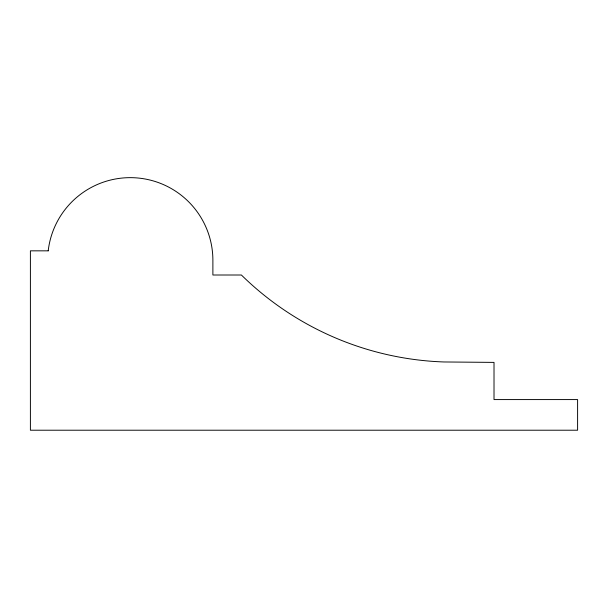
<?xml version="1.0" encoding="UTF-8"?>
<svg xmlns="http://www.w3.org/2000/svg" width="608" height="608" viewBox="0 0 608 608"><rect width="100%" height="100%" fill="white"/><g stroke="black" fill="none" stroke-linecap="round" stroke-linejoin="round"><path stroke-width="0.91" d="M48.207 250.838L30.4 250.838L30.4 430.213L577.6 430.213L577.6 399.578L494.015 399.578L494.015 362.391L443.969 361.965A303.939 303.939 0 0 1 241.391 275.006L212.884 275.006L212.884 260.27A82.612 82.612 0 0 0 134.999 177.787A82.612 82.612 0 0 0 48.207 250.838"/></g></svg>
